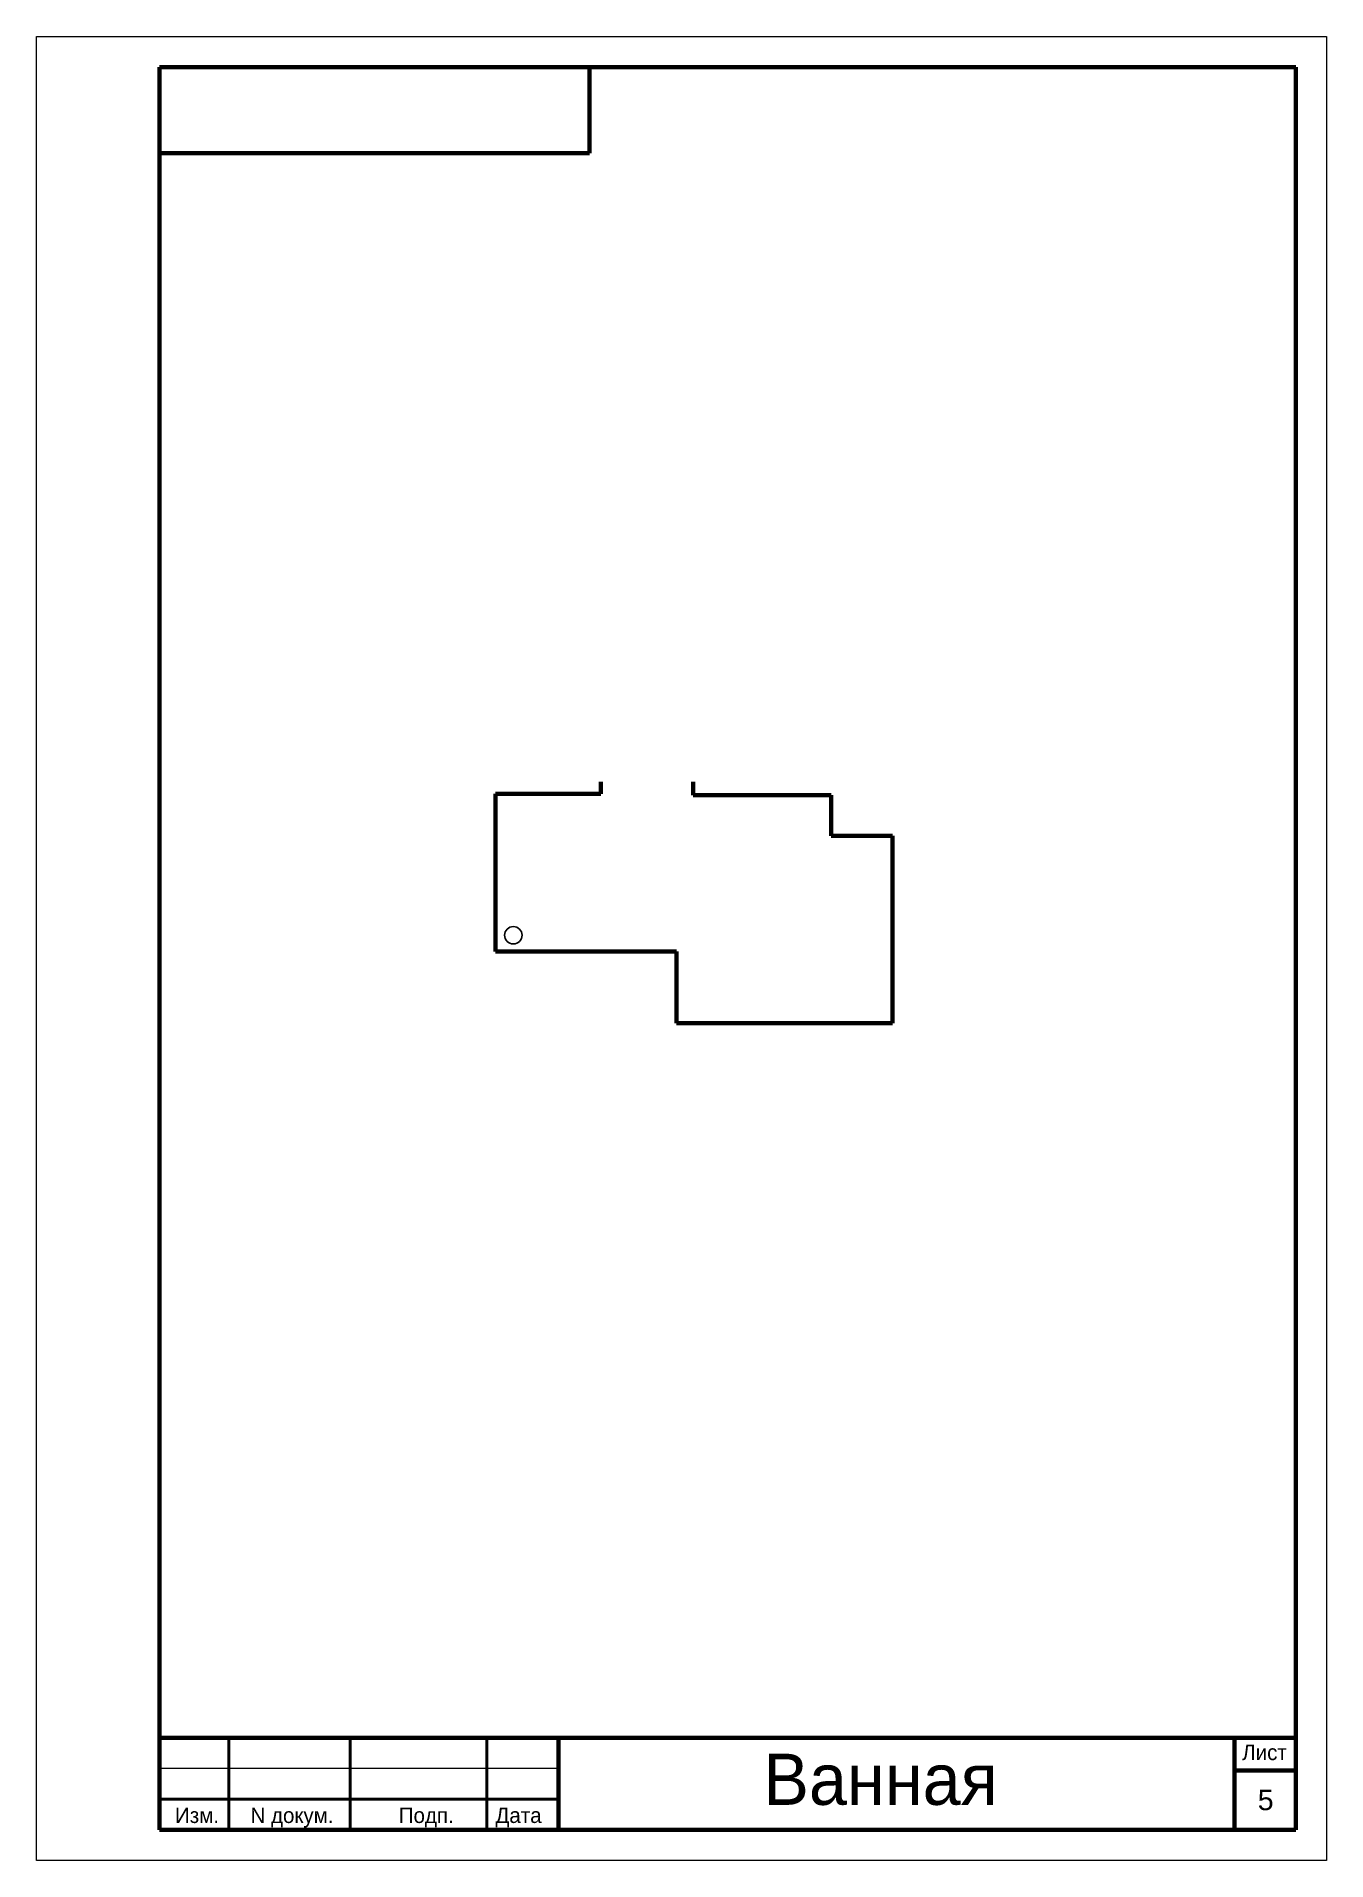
# Model space of a CAD drawing. Header units: millimetres. Extents: x 20 to 650, y 20 to 911.
import ezdxf

# ---------------------------------------------------------------- set-up
doc = ezdxf.new("R2010")
doc.units = ezdxf.units.MM
doc.layers.get('0').update_dxf_attribs({"lineweight": 25, "true_color": 0x000000})
doc.styles.add('textstyle0', font='')
doc.styles.add('textstyle1', font='')
doc.styles.add('textstyle2', font='')
doc.styles.add('textstyle3', font='')
doc.styles.add('textstyle4', font='')
doc.styles.add('textstyle5', font='')
doc.styles.add('textstyle6', font='')
doc.styles.get('textstyle0').set_extended_font_data('unicode')
doc.styles.get('textstyle1').set_extended_font_data('unicode')
doc.styles.get('textstyle2').set_extended_font_data('unicode')
doc.styles.get('textstyle3').set_extended_font_data('unicode')
doc.styles.get('textstyle4').set_extended_font_data('unicode')
doc.styles.get('textstyle5').set_extended_font_data('unicode')
doc.styles.get('textstyle6').set_extended_font_data('Arial')

msp = doc.modelspace()

# ---------------------------------------------------------------- linework, layer by layer
at = {"linetype": 'Continuous', "lineweight": 18}
for p, q in [((20.06, 910.9), (650.06, 910.9)), ((20.06, 19.9), (20.06, 910.9)), ((650.06, 910.9), (650.06, 19.9)), ((650.06, 19.9), (20.06, 19.9))]:
    msp.add_line(p, q, dxfattribs=at)
at = {"linetype": 'Continuous', "lineweight": 158}
for p, q in [((80.06, 895.9), (635.06, 895.9)), ((80.06, 34.9), (80.06, 895.9)), ((290.06, 853.9), (290.06, 895.9)), ((635.06, 895.9), (635.06, 34.9)), ((80.06, 853.9), (290.06, 853.9)), ((635.06, 79.9), (80.06, 79.9)), ((275.06, 34.9), (275.06, 79.9)), ((605.06, 79.9), (605.06, 34.9)), ((635.06, 63.9), (605.06, 63.9)), ((635.06, 34.9), (80.06, 34.9))]:
    msp.add_line(p, q, dxfattribs=at)
at = {"lineweight": 211}
for p, q in [((295.68, 546.88), (295.68, 540.88)), ((340.68, 546.88), (340.68, 540.38)), ((244.18, 540.88), (244.18, 463.88)), ((244.18, 540.88), (295.68, 540.88)), ((408.18, 540.38), (340.68, 540.38)), ((408.18, 520.38), (408.18, 540.38)), ((438.18, 520.38), (408.18, 520.38)), ((438.18, 428.88), (438.18, 520.38)), ((332.68, 463.88), (244.18, 463.88)), ((332.68, 463.88), (332.68, 428.88)), ((332.68, 428.88), (438.18, 428.88))]:
    msp.add_line(p, q, dxfattribs=at)
at = {"linetype": 'Continuous', "lineweight": 50}
for p, q in [((114.06, 34.9), (114.06, 79.9)), ((173.31, 34.9), (173.31, 79.9)), ((240.06, 34.9), (240.06, 79.9)), ((275.06, 49.9), (80.06, 49.9))]:
    msp.add_line(p, q, dxfattribs=at)
at = {"linetype": 'Continuous', "lineweight": 0}
msp.add_line((275.06, 64.9), (80.06, 64.9), dxfattribs=at)
msp.add_circle((252.93, 471.88), 4.25)

# ---------------------------------------------------------------- texts
at = {"linetype": 'Continuous', "lineweight": 18, "attachment_point": 1}
for s, insert, char_height, width, style in [('Ванная', (374.99, 72.09), 25, 400, 'textstyle5'), ('Лист', (608.89, 76.46), 7.5, 100, 'textstyle0'), ('Изм.', (87.72, 45.73), 7.5, 100, 'textstyle4'), ('N\\~докум.', (124.57, 45.73), 7.5, 100, 'textstyle3'), ('Подп.', (196.98, 45.73), 7.5, 100, 'textstyle2'), ('Дата', (244.2, 45.73), 7.5, 100, 'textstyle1')]:
    msp.add_mtext(s, dxfattribs=dict(at, insert=insert, char_height=char_height, width=width, style=style))
at = {"insert": (616.47, 54.49), "char_height": 10, "attachment_point": 1, "style": 'textstyle6'}
msp.add_mtext('\\c0;5', dxfattribs=at)

doc.saveas('drawing.dxf')
